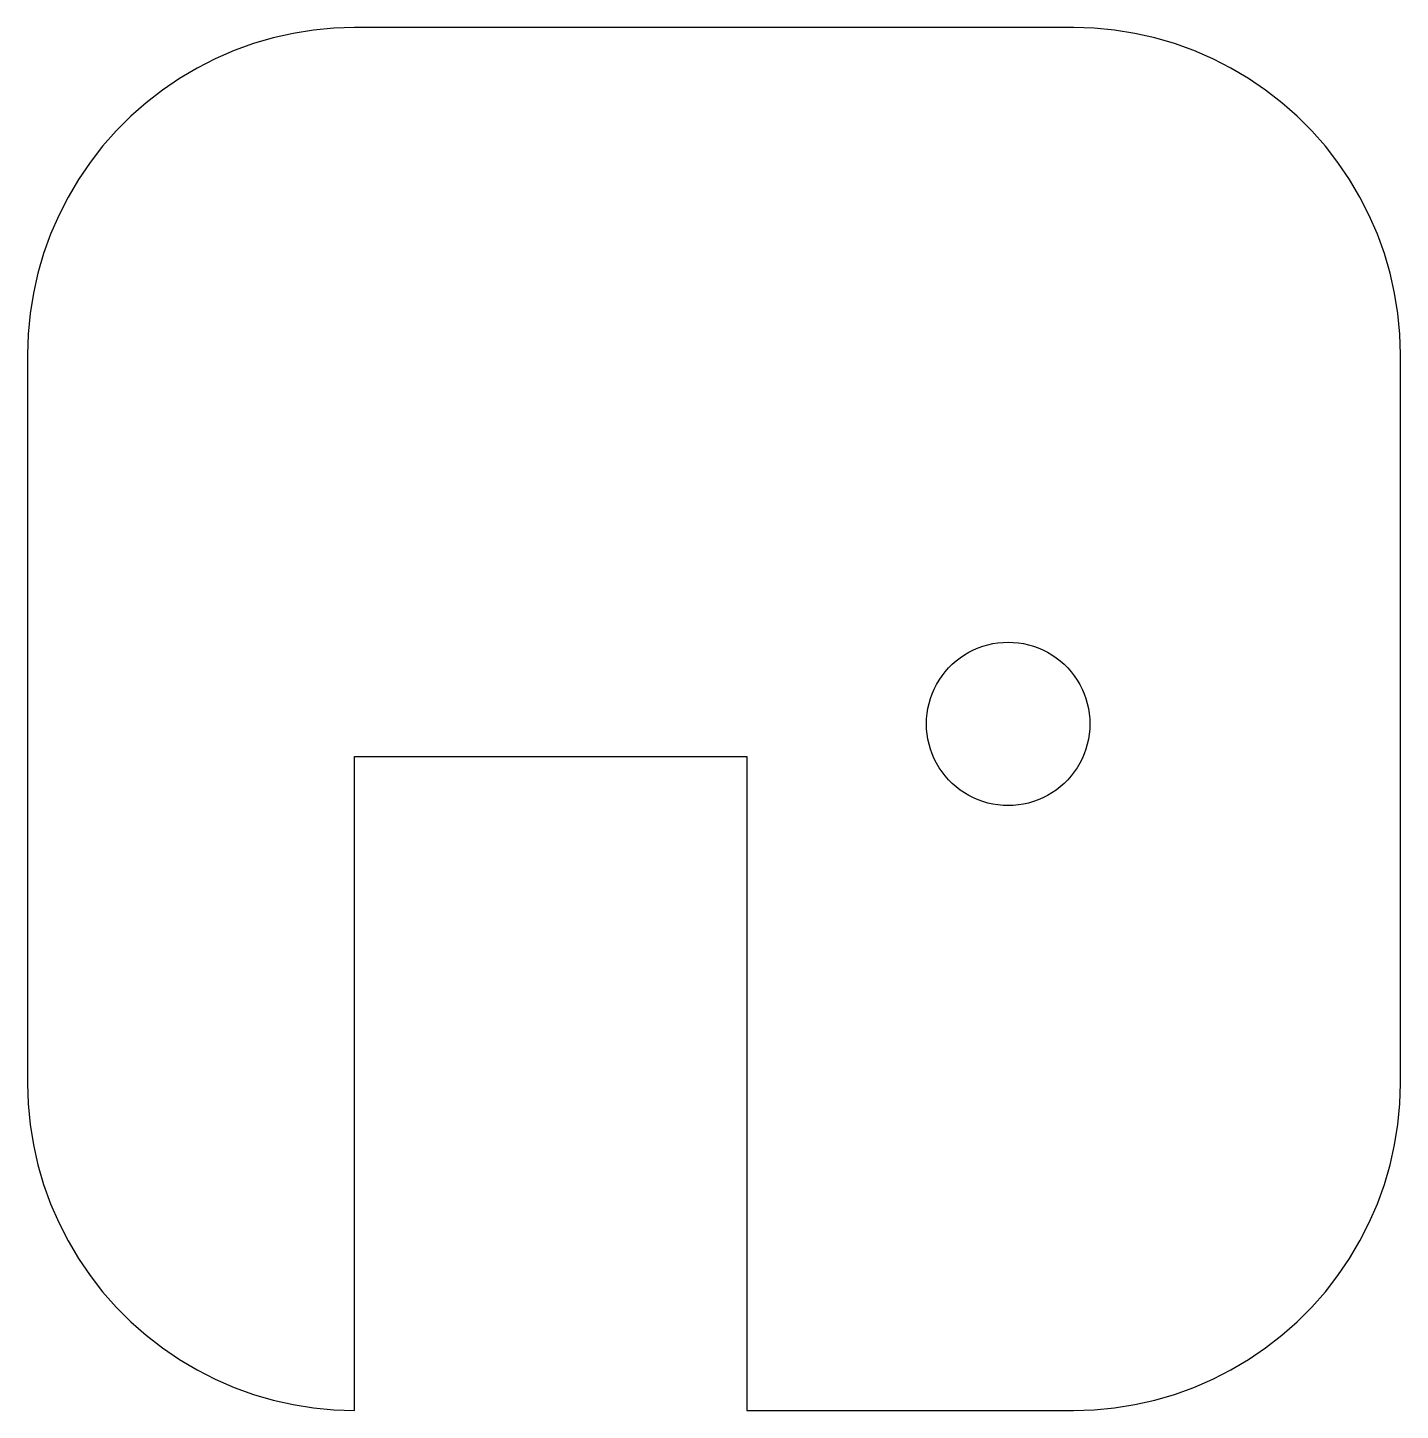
# Model space of a CAD drawing. Header units: metres. Extents: x -29 to 29, y -15 to 62.3.
# Drawn here: x -15 to 27, y 20 to 62.3 of the extents above; entities that cross this region are included whole.
import ezdxf

# ---------------------------------------------------------------- set-up
doc = ezdxf.new("R2010")
doc.units = ezdxf.units.M

msp = doc.modelspace()

# ---------------------------------------------------------------- linework, layer by layer
for p, q in [((-6.25333, 62.2211), (-6.87381, 62.1228)), ((-5.6279, 62.2802), (-6.25333, 62.2211)), ((-5, 62.3), (-5.6279, 62.2802)), ((17, 62.3), (-5, 62.3)), ((17.6279, 62.2802), (17, 62.3)), ((18.2533, 62.2211), (17.6279, 62.2802)), ((18.8738, 62.1228), (18.2533, 62.2211)), ((-8.09016, 61.8105), (-8.68124, 61.5977)), ((-7.48689, 61.9858), (-8.09016, 61.8105)), ((-6.87381, 62.1228), (-7.48689, 61.9858)), ((19.4869, 61.9858), (18.8738, 62.1228)), ((20.0902, 61.8105), (19.4869, 61.9858)), ((20.6812, 61.5977), (20.0902, 61.8105)), ((-9.25778, 61.3483), (-9.81754, 61.063)), ((-8.68124, 61.5977), (-9.25778, 61.3483)), ((21.2578, 61.3483), (20.6812, 61.5977)), ((21.8175, 61.063), (21.2578, 61.3483)), ((-9.81754, 61.063), (-10.3583, 60.7433)), ((22.3583, 60.7433), (21.8175, 61.063)), ((-10.3583, 60.7433), (-10.8778, 60.3902)), ((22.8778, 60.3902), (22.3583, 60.7433)), ((-10.8778, 60.3902), (-11.3742, 60.0051)), ((23.3742, 60.0051), (22.8778, 60.3902)), ((-11.3742, 60.0051), (-11.8455, 59.5897)), ((23.8455, 59.5897), (23.3742, 60.0051)), ((-11.8455, 59.5897), (-12.2897, 59.1454)), ((24.2897, 59.1454), (23.8455, 59.5897)), ((-12.2897, 59.1454), (-12.7051, 58.6742)), ((24.7051, 58.6742), (24.2897, 59.1454)), ((-12.7051, 58.6742), (-13.0902, 58.1778)), ((25.0902, 58.1778), (24.7051, 58.6742)), ((-13.0902, 58.1778), (-13.4433, 57.6582)), ((25.4433, 57.6582), (25.0902, 58.1778)), ((-13.4433, 57.6582), (-13.7631, 57.1175)), ((25.7631, 57.1175), (25.4433, 57.6582)), ((-13.7631, 57.1175), (-14.0483, 56.5578)), ((26.0483, 56.5578), (25.7631, 57.1175)), ((-14.0483, 56.5578), (-14.2978, 55.9812)), ((26.2978, 55.9812), (26.0483, 56.5578)), ((-14.2978, 55.9812), (-14.5106, 55.3902)), ((26.5106, 55.3902), (26.2978, 55.9812)), ((-14.5106, 55.3902), (-14.6858, 54.7869)), ((26.6858, 54.7869), (26.5106, 55.3902)), ((-14.6858, 54.7869), (-14.8229, 54.1738)), ((26.8229, 54.1738), (26.6858, 54.7869)), ((-14.8229, 54.1738), (-14.9211, 53.5533)), ((26.9211, 53.5533), (26.8229, 54.1738)), ((-14.9211, 53.5533), (-14.9803, 52.9279)), ((26.9803, 52.9279), (26.9211, 53.5533)), ((-14.9803, 52.9279), (-15, 52.3)), ((27, 52.3), (26.9803, 52.9279)), ((-15, 52.3), (-15, 30)), ((27, 30), (27, 52.3)), ((13.6604, 43.1108), (13.7956, 43.1908)), ((13.7956, 43.1908), (13.9355, 43.2621)), ((13.9355, 43.2621), (14.0797, 43.3244)), ((14.0797, 43.3244), (14.2274, 43.3776)), ((14.2274, 43.3776), (14.3783, 43.4214)), ((14.3783, 43.4214), (14.5315, 43.4557)), ((14.5315, 43.4557), (14.6867, 43.4803)), ((14.6867, 43.4803), (14.843, 43.4951)), ((14.843, 43.4951), (15, 43.5)), ((15, 43.5), (15.157, 43.4951)), ((15.157, 43.4951), (15.3133, 43.4803)), ((15.3133, 43.4803), (15.4684, 43.4557)), ((15.4684, 43.4557), (15.6217, 43.4214)), ((15.6217, 43.4214), (15.7725, 43.3776)), ((15.7725, 43.3776), (15.9203, 43.3244)), ((15.9203, 43.3244), (16.0644, 43.2621)), ((16.0644, 43.2621), (16.2044, 43.1908)), ((16.2044, 43.1908), (16.3396, 43.1108)), ((13.1776, 42.7114), (13.2886, 42.8224)), ((13.2886, 42.8224), (13.4064, 42.9263)), ((13.4064, 42.9263), (13.5305, 43.0225)), ((13.5305, 43.0225), (13.6604, 43.1108)), ((16.3396, 43.1108), (16.4695, 43.0225)), ((16.4695, 43.0225), (16.5936, 42.9263)), ((16.5936, 42.9263), (16.7114, 42.8224)), ((16.7114, 42.8224), (16.8224, 42.7114)), ((12.8092, 42.2044), (12.8892, 42.3396)), ((12.8892, 42.3396), (12.9774, 42.4695)), ((12.9774, 42.4695), (13.0737, 42.5936)), ((13.0737, 42.5936), (13.1776, 42.7114)), ((16.8224, 42.7114), (16.9263, 42.5936)), ((16.9263, 42.5936), (17.0225, 42.4695)), ((17.0225, 42.4695), (17.1108, 42.3396)), ((17.1108, 42.3396), (17.1908, 42.2044)), ((12.6223, 41.7725), (12.6756, 41.9203)), ((12.6756, 41.9203), (12.7379, 42.0644)), ((12.7379, 42.0644), (12.8092, 42.2044)), ((17.1908, 42.2044), (17.2621, 42.0644)), ((17.2621, 42.0644), (17.3244, 41.9203)), ((17.3244, 41.9203), (17.3776, 41.7725)), ((12.5197, 41.3133), (12.5443, 41.4684)), ((12.5443, 41.4684), (12.5785, 41.6217)), ((12.5785, 41.6217), (12.6223, 41.7725)), ((17.3776, 41.7725), (17.4214, 41.6217)), ((17.4214, 41.6217), (17.4557, 41.4684)), ((17.4557, 41.4684), (17.4803, 41.3133)), ((12.5, 41), (12.5049, 41.157)), ((12.5049, 41.157), (12.5197, 41.3133)), ((17.4803, 41.3133), (17.4951, 41.157)), ((17.4951, 41.157), (17.5, 41)), ((12.5049, 40.843), (12.5, 41)), ((12.5197, 40.6867), (12.5049, 40.843)), ((12.5443, 40.5315), (12.5197, 40.6867)), ((17.4803, 40.6867), (17.4557, 40.5315)), ((17.4951, 40.843), (17.4803, 40.6867)), ((17.5, 41), (17.4951, 40.843)), ((12.5785, 40.3783), (12.5443, 40.5315)), ((12.6223, 40.2274), (12.5785, 40.3783)), ((12.6756, 40.0797), (12.6223, 40.2274)), ((17.3776, 40.2274), (17.3244, 40.0797)), ((17.4214, 40.3783), (17.3776, 40.2274)), ((17.4557, 40.5315), (17.4214, 40.3783)), ((-5, 20), (-5, 40)), ((-5, 40), (7, 40)), ((7, 40), (7, 20)), ((12.7379, 39.9355), (12.6756, 40.0797)), ((12.8092, 39.7956), (12.7379, 39.9355)), ((12.8892, 39.6604), (12.8092, 39.7956)), ((17.1908, 39.7956), (17.1108, 39.6604)), ((17.2621, 39.9355), (17.1908, 39.7956)), ((17.3244, 40.0797), (17.2621, 39.9355)), ((12.9774, 39.5305), (12.8892, 39.6604)), ((13.0737, 39.4064), (12.9774, 39.5305)), ((13.1776, 39.2886), (13.0737, 39.4064)), ((16.9263, 39.4064), (16.8224, 39.2886)), ((17.0225, 39.5305), (16.9263, 39.4064)), ((17.1108, 39.6604), (17.0225, 39.5305)), ((13.2886, 39.1776), (13.1776, 39.2886)), ((13.4064, 39.0737), (13.2886, 39.1776)), ((13.5305, 38.9774), (13.4064, 39.0737)), ((13.6604, 38.8892), (13.5305, 38.9774)), ((16.4695, 38.9774), (16.3396, 38.8892)), ((16.5936, 39.0737), (16.4695, 38.9774)), ((16.7114, 39.1776), (16.5936, 39.0737)), ((16.8224, 39.2886), (16.7114, 39.1776)), ((13.7956, 38.8092), (13.6604, 38.8892)), ((13.9355, 38.7379), (13.7956, 38.8092)), ((14.0797, 38.6756), (13.9355, 38.7379)), ((14.2274, 38.6223), (14.0797, 38.6756)), ((14.3783, 38.5785), (14.2274, 38.6223)), ((14.5315, 38.5443), (14.3783, 38.5785)), ((14.6867, 38.5197), (14.5315, 38.5443)), ((14.843, 38.5049), (14.6867, 38.5197)), ((15, 38.5), (14.843, 38.5049)), ((15.157, 38.5049), (15, 38.5)), ((15.3133, 38.5197), (15.157, 38.5049)), ((15.4684, 38.5443), (15.3133, 38.5197)), ((15.6217, 38.5785), (15.4684, 38.5443)), ((15.7725, 38.6223), (15.6217, 38.5785)), ((15.9203, 38.6756), (15.7725, 38.6223)), ((16.0644, 38.7379), (15.9203, 38.6756)), ((16.2044, 38.8092), (16.0644, 38.7379)), ((16.3396, 38.8892), (16.2044, 38.8092)), ((-15, 30), (-14.9803, 29.3721)), ((26.9803, 29.3721), (27, 30)), ((-14.9803, 29.3721), (-14.9211, 28.7467)), ((26.9211, 28.7467), (26.9803, 29.3721)), ((-14.9211, 28.7467), (-14.8229, 28.1262)), ((26.8229, 28.1262), (26.9211, 28.7467)), ((-14.8229, 28.1262), (-14.6858, 27.5131)), ((26.6858, 27.5131), (26.8229, 28.1262)), ((-14.6858, 27.5131), (-14.5106, 26.9098)), ((26.5106, 26.9098), (26.6858, 27.5131)), ((-14.5106, 26.9098), (-14.2978, 26.3188)), ((26.2978, 26.3188), (26.5106, 26.9098)), ((-14.2978, 26.3188), (-14.0483, 25.7422)), ((26.0483, 25.7422), (26.2978, 26.3188)), ((-14.0483, 25.7422), (-13.7631, 25.1825)), ((25.7631, 25.1825), (26.0483, 25.7422)), ((-13.7631, 25.1825), (-13.4433, 24.6417)), ((25.4433, 24.6417), (25.7631, 25.1825)), ((-13.4433, 24.6417), (-13.0902, 24.1222)), ((25.0902, 24.1222), (25.4433, 24.6417)), ((-13.0902, 24.1222), (-12.7051, 23.6258)), ((24.7051, 23.6258), (25.0902, 24.1222)), ((-12.7051, 23.6258), (-12.2897, 23.1545)), ((24.2897, 23.1545), (24.7051, 23.6258)), ((-12.2897, 23.1545), (-11.8455, 22.7103)), ((23.8455, 22.7103), (24.2897, 23.1545)), ((-11.8455, 22.7103), (-11.3742, 22.2949)), ((23.3742, 22.2949), (23.8455, 22.7103)), ((-11.3742, 22.2949), (-10.8778, 21.9098)), ((22.8778, 21.9098), (23.3742, 22.2949)), ((-10.8778, 21.9098), (-10.3583, 21.5567)), ((22.3583, 21.5567), (22.8778, 21.9098)), ((-10.3583, 21.5567), (-9.81754, 21.2369)), ((-9.81754, 21.2369), (-9.25778, 20.9517)), ((21.2578, 20.9517), (21.8175, 21.2369)), ((21.8175, 21.2369), (22.3583, 21.5567)), ((-9.25778, 20.9517), (-8.68124, 20.7022)), ((20.6812, 20.7022), (21.2578, 20.9517)), ((-8.68124, 20.7022), (-8.09016, 20.4894)), ((-8.09016, 20.4894), (-7.48689, 20.3142)), ((-7.48689, 20.3142), (-6.87381, 20.1771)), ((18.8738, 20.1771), (19.4869, 20.3142)), ((19.4869, 20.3142), (20.0902, 20.4894)), ((20.0902, 20.4894), (20.6812, 20.7022)), ((-6.87381, 20.1771), (-6.25333, 20.0789)), ((-6.25333, 20.0789), (-5.6279, 20.0197)), ((-5.6279, 20.0197), (-5, 20)), ((7, 20), (17, 20)), ((17, 20), (17.6279, 20.0197)), ((17.6279, 20.0197), (18.2533, 20.0789)), ((18.2533, 20.0789), (18.8738, 20.1771))]:
    msp.add_line(p, q)

doc.saveas('drawing.dxf')
